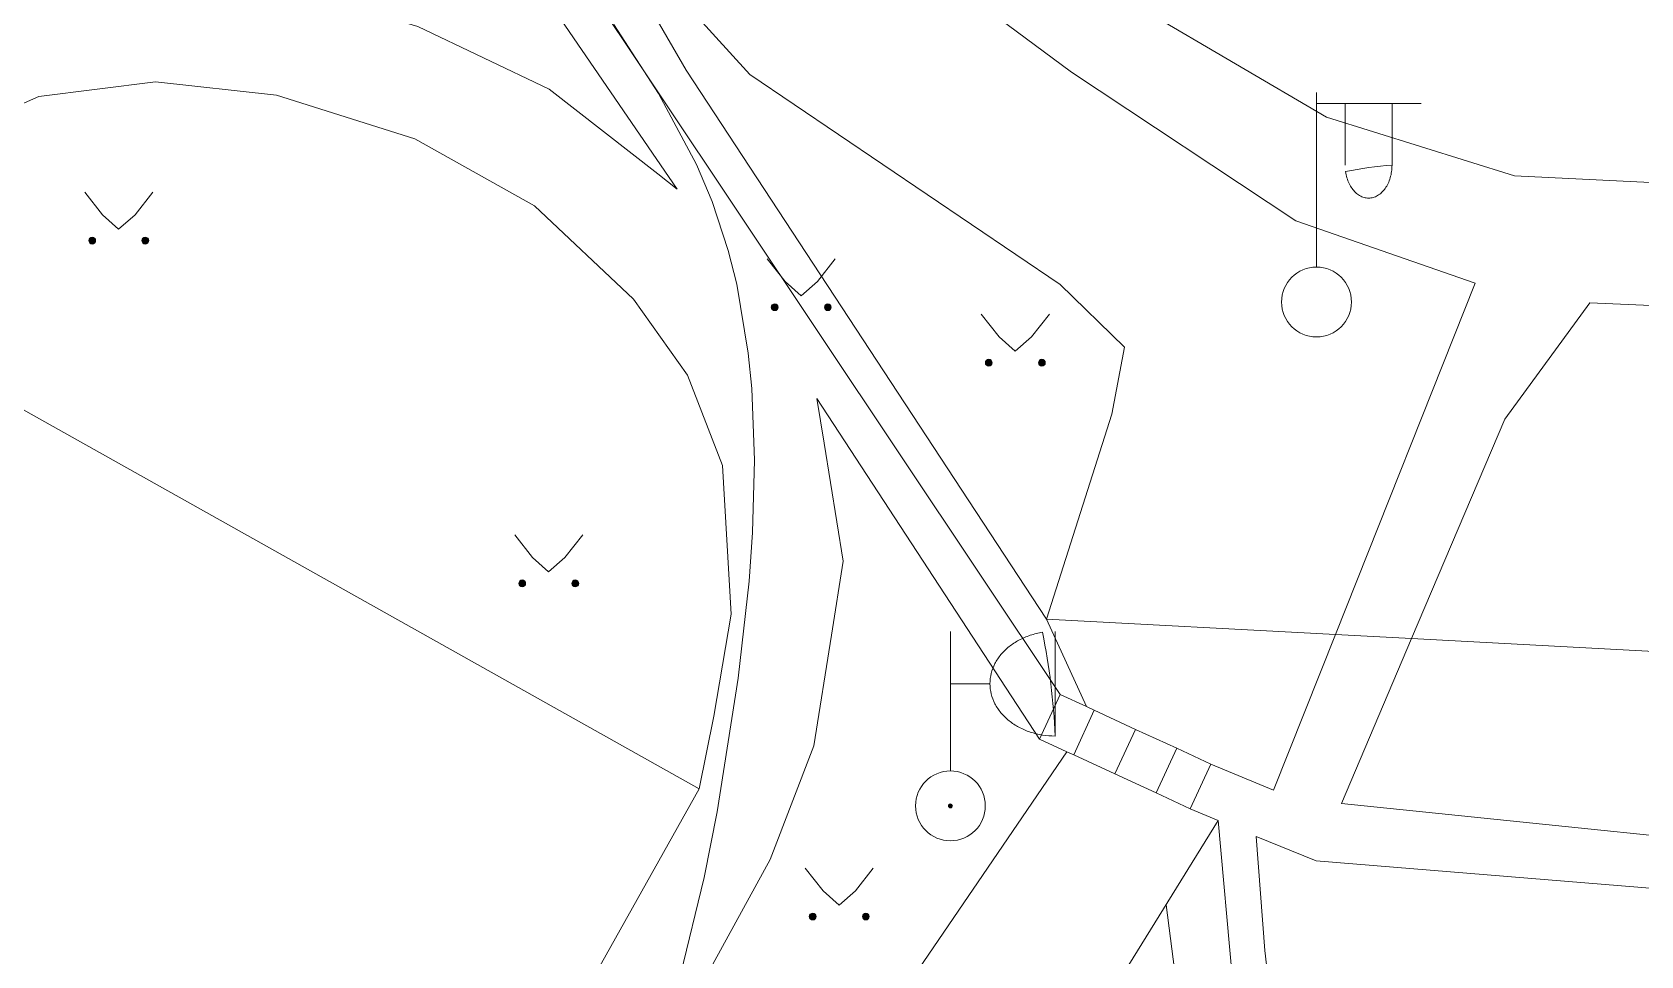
# Model space of a CAD drawing. Extents: x 1000 to 4000, y -5000 to -1000.
# Drawn here: x 1465.41 to 1511.49, y -4264.8 to -4238.34 of the extents above; entities that cross this region are included whole.
import ezdxf

# ---------------------------------------------------------------- set-up
doc = ezdxf.new("R2010")
doc.units = 0
doc.header["$MEASUREMENT"] = 0
for name, color, linetype in [('СЛОЙ_11', 7, 'CONTINUOUS'), ('СЛОЙ_24', 7, 'CONTINUOUS'), ('СЛОЙ_25', 7, 'CONTINUOUS'), ('СЛОЙ_3', 7, 'CONTINUOUS'), ('СЛОЙ_37', 7, 'CONTINUOUS'), ('СЛОЙ_41', 7, 'CONTINUOUS'), ('СЛОЙ_50', 7, 'CONTINUOUS')]:
    doc.layers.add(name, color=color, linetype=linetype)

# ---------------------------------------------------------------- blocks, each defined once
blk = doc.blocks.new('*U113')
at = {"layer": 'СЛОЙ_3', "color": 5, "linetype": 'Continuous'}
for points in [[(-0.056, -0.01), (-0.057, 0.001), (-0.056, 0.012)], [(-0.052, -0.021), (-0.056, 0.012), (-0.052, 0.022)], [(-0.056, -0.01), (-0.056, 0.012), (-0.052, -0.021)], [(-0.047, -0.031), (-0.052, 0.022), (-0.047, 0.032)], [(-0.052, -0.021), (-0.052, 0.022), (-0.047, -0.031)], [(-0.04, -0.039), (-0.047, 0.032), (-0.04, 0.041)], [(-0.047, -0.031), (-0.047, 0.032), (-0.04, -0.039)], [(-0.031, -0.046), (-0.04, 0.041), (-0.031, 0.048)], [(-0.04, -0.039), (-0.04, 0.041), (-0.031, -0.046)], [(-0.022, -0.052), (-0.031, 0.048), (-0.022, 0.053)], [(-0.031, -0.046), (-0.031, 0.048), (-0.022, -0.052)], [(-0.011, -0.055), (-0.022, 0.053), (-0.011, 0.056)], [(-0.022, -0.052), (-0.022, 0.053), (-0.011, -0.055)], [(0, -0.056), (-0.011, 0.056), (0, 0.057)], [(-0.011, -0.055), (-0.011, 0.056), (0, -0.056)]]:
    blk.add_solid(points, dxfattribs=at)
at = {"layer": 'СЛОЙ_3', "color": 5, "linetype": 'Continuous', "extrusion": (0, 0, -1)}
for points in [[(0, -0.056), (0, 0.057), (-0.011, -0.055)], [(-0.011, -0.055), (0, 0.057), (-0.011, 0.056)], [(-0.011, -0.055), (-0.011, 0.056), (-0.022, -0.052)], [(-0.022, -0.052), (-0.011, 0.056), (-0.022, 0.053)], [(-0.022, -0.052), (-0.022, 0.053), (-0.031, -0.046)], [(-0.031, -0.046), (-0.022, 0.053), (-0.031, 0.048)], [(-0.031, -0.046), (-0.031, 0.048), (-0.04, -0.039)], [(-0.04, -0.039), (-0.031, 0.048), (-0.04, 0.041)], [(-0.04, -0.039), (-0.04, 0.041), (-0.047, -0.031)], [(-0.047, -0.031), (-0.04, 0.041), (-0.047, 0.032)], [(-0.047, -0.031), (-0.047, 0.032), (-0.052, -0.021)], [(-0.052, -0.021), (-0.047, 0.032), (-0.052, 0.022)], [(-0.052, -0.021), (-0.052, 0.022), (-0.056, -0.01)], [(-0.056, -0.01), (-0.052, 0.022), (-0.056, 0.012)], [(-0.056, -0.01), (-0.056, 0.012), (-0.057, 0.001)]]:
    blk.add_solid(points, dxfattribs=at)

msp = doc.modelspace()

# ---------------------------------------------------------------- linework, layer by layer
at = {"layer": 'СЛОЙ_11', "color": 253, "linetype": 'Continuous', "lineweight": 0}
for points in [[(1468.898, -4213.127), (1484.148, -4239.436), (1494.464, -4255.152)], [(1494.464, -4255.152), (1502.742, -4255.596)], [(1502.742, -4255.596), (1504.923, -4255.713)], [(1504.923, -4255.713), (1547.879, -4258.015)]]:
    msp.add_lwpolyline(points, dxfattribs=at)
at = {"layer": 'СЛОЙ_24', "color": 253, "linetype": 'Continuous', "lineweight": 0}
for points in [[(1484.27, -4212.593), (1484.029, -4217.009), (1484.145, -4225.021), (1484.912, -4229.132), (1486.758, -4232.584), (1488.365, -4234.431), (1495.187, -4239.489), (1501.607, -4243.744), (1506.741, -4245.535)], [(1494.856, -4257.315), (1481.053, -4236.627), (1478.756, -4232.536), (1468.764, -4213.809)], [(1472.086, -4222.616), (1480.091, -4237.281), (1483.89, -4242.839), (1483.338, -4242.402), (1480.217, -4239.979), (1476.459, -4238.183), (1473.078, -4237.181), (1468.401, -4236.846), (1463.433, -4237.652), (1472.086, -4222.616)], [(1489.728, -4231.54), (1497.273, -4237.722), (1502.49, -4240.773), (1507.867, -4242.459), (1516.053, -4242.86)], [(1458.787, -4245.59), (1460.425, -4243.38), (1463.139, -4241.271), (1465.603, -4240.185), (1468.943, -4239.767), (1472.408, -4240.143), (1476.375, -4241.396), (1479.798, -4243.318), (1482.637, -4245.991), (1484.182, -4248.163), (1485.184, -4250.753), (1485.435, -4255.014), (1484.934, -4257.938), (1484.522, -4260.014)], [(1484.522, -4260.014), (1458.787, -4245.59)], [(1506.741, -4245.535), (1502.742, -4255.596)], [(1510.031, -4246.097), (1507.594, -4249.425)], [(1510.031, -4246.097), (1528.741, -4246.908), (1547.948, -4246.671)], [(1446.463, -4321.796), (1445.748, -4321.081), (1445.43, -4320.295), (1447.551, -4320.078), (1450.123, -4319.46), (1451.86, -4318.691), (1454.482, -4317.138), (1456.686, -4315.183), (1458.382, -4313.107), (1460.302, -4309.849), (1469.537, -4293.031), (1483.541, -4267.53), (1486.553, -4262.044), (1487.805, -4258.789), (1488.306, -4255.614), (1488.64, -4253.494), (1488.097, -4250.113), (1487.892, -4248.836)], [(1494.267, -4258.593), (1487.892, -4248.836)], [(1507.594, -4249.425), (1504.923, -4255.713)], [(1502.742, -4255.596), (1500.97, -4260.053), (1499.174, -4259.308)], [(1504.923, -4255.713), (1502.918, -4260.434)], [(1456.726, -4309.61), (1484.522, -4260.014)], [(1498.584, -4260.586), (1499.387, -4260.919)], [(1502.918, -4260.434), (1518.888, -4262.081)], [(1506.692, -4280.684), (1505.54, -4281.469), (1501.882, -4275.621), (1501.08, -4273.586), (1500.771, -4272.804), (1500.111, -4268.596), (1499.794, -4265.488), (1499.387, -4260.919)], [(1500.47, -4261.377), (1500.72, -4264.643), (1501.288, -4269.505), (1501.832, -4272.659), (1502.784, -4275.132), (1507.785, -4279.921)], [(1500.47, -4261.377), (1502.19, -4262.074), (1518.634, -4263.421)]]:
    msp.add_lwpolyline(points, dxfattribs=at)
at = {"layer": 'СЛОЙ_25', "color": 253, "linetype": 'Continuous', "lineweight": 0}
for points in [[(1494.856, -4257.315), (1494.267, -4258.593)], [(1495.608, -4257.662), (1494.856, -4257.315)], [(1495.835, -4257.767), (1495.245, -4259.045)], [(1499.174, -4259.308), (1498.196, -4258.856), (1497.015, -4258.312), (1495.835, -4257.767), (1495.608, -4257.662)], [(1497.015, -4258.312), (1496.425, -4259.589)], [(1494.267, -4258.593), (1495.046, -4258.953)], [(1495.046, -4258.953), (1495.245, -4259.045), (1496.425, -4259.589), (1497.606, -4260.134), (1498.584, -4260.586)], [(1498.196, -4258.856), (1497.606, -4260.134)], [(1498.584, -4260.586), (1499.174, -4259.308)]]:
    msp.add_lwpolyline(points, dxfattribs=at)
at = {"layer": 'СЛОЙ_3', "color": 253, "linetype": 'Continuous', "lineweight": 0}
for p, q in [((1502.2, -4245.072), (1502.2, -4240.072)), ((1502.2, -4243.072), (1502.2, -4240.072)), ((1502.2, -4240.386), (1505.2, -4240.386)), ((1503.021, -4242.154), (1503.021, -4240.386)), ((1504.363, -4242.154), (1504.363, -4240.386))]:
    msp.add_line(p, q, dxfattribs=at)
for points in [[(1504.363, -4242.154, -0.035191), (1504.35, -4242.338, -0.036545), (1504.312, -4242.515, -0.03934), (1504.25, -4242.678, -0.0437), (1504.167, -4242.821, -0.049642), (1504.065, -4242.938, -0.056748), (1503.949, -4243.025, -0.0637), (1503.823, -4243.079, -0.068204), (1503.692, -4243.097, -0.068204), (1503.561, -4243.079, -0.0637), (1503.435, -4243.025, -0.056748), (1503.319, -4242.938, -0.049642), (1503.217, -4242.821, -0.0437), (1503.134, -4242.678, -0.03934), (1503.072, -4242.515, -0.036545), (1503.034, -4242.338, -0.035191)], [(1494.714, -4258.504, -0.039639), (1494.35, -4258.476, -0.04072), (1494, -4258.39, -0.04288), (1493.677, -4258.252, -0.04607), (1493.394, -4258.065, -0.050097), (1493.162, -4257.838, -0.054487), (1492.989, -4257.578, -0.058396), (1492.883, -4257.297, -0.060749), (1492.847, -4257.004, -0.060749), (1492.883, -4256.712, -0.058396), (1492.989, -4256.43, -0.054487), (1493.162, -4256.171, -0.050097), (1493.394, -4255.944, -0.04607), (1493.677, -4255.757, -0.04288), (1494, -4255.619, -0.04072), (1494.35, -4255.533, -0.039639)]]:
    msp.add_lwpolyline(points, format="xyb", close=True, dxfattribs=at)
for points in [[(1491.714, -4259.505), (1491.714, -4255.505)], [(1494.714, -4258.505), (1494.714, -4255.505)], [(1491.714, -4257.005), (1492.847, -4257.005)]]:
    msp.add_lwpolyline(points, dxfattribs=at)
for centre, radius in [((1502.2, -4246.072), 1), ((1491.714, -4260.504), 1), ((1491.714, -4260.504), 0.0566)]:
    msp.add_circle(centre, radius, dxfattribs=at)
at = {"layer": 'СЛОЙ_37', "color": 253, "linetype": 'Continuous', "lineweight": 0}
for points in [[(1494.464, -4255.152), (1496.337, -4249.28), (1496.697, -4247.37), (1494.86, -4245.569), (1485.966, -4239.553), (1483.248, -4236.554), (1481.591, -4233.528), (1478.927, -4228.376), (1478.711, -4224.161), (1478.783, -4220.955), (1478.999, -4216.992), (1478.17, -4215.326), (1475.866, -4213.813), (1471.54, -4211.38)], [(1495.608, -4257.662), (1494.464, -4255.152)], [(1454.709, -4327.752), (1463.937, -4315.119), (1466.15, -4311.526), (1482.901, -4276.762), (1495.046, -4258.953)], [(1499.387, -4260.919), (1492.378, -4272.25), (1483.757, -4286.693), (1471.828, -4308.101), (1459.823, -4331.446)]]:
    msp.add_lwpolyline(points, dxfattribs=at)
at = {"layer": 'СЛОЙ_41', "color": 253, "linetype": 'Continuous', "lineweight": 0}
for p, q in [((1466.919, -4242.926), (1467.429, -4243.576)), ((1468.869, -4242.926), (1468.359, -4243.576)), ((1467.429, -4243.576), (1467.889, -4243.986)), ((1468.359, -4243.576), (1467.889, -4243.986)), ((1486.468, -4244.831), (1486.978, -4245.481)), ((1488.418, -4244.831), (1487.908, -4245.481)), ((1486.978, -4245.481), (1487.438, -4245.891)), ((1487.908, -4245.481), (1487.438, -4245.891)), ((1492.599, -4246.422), (1493.109, -4247.072)), ((1494.549, -4246.422), (1494.039, -4247.072)), ((1493.109, -4247.072), (1493.569, -4247.482)), ((1494.039, -4247.072), (1493.569, -4247.482)), ((1479.235, -4252.743), (1479.745, -4253.393)), ((1481.185, -4252.743), (1480.675, -4253.393)), ((1479.745, -4253.393), (1480.205, -4253.803)), ((1480.675, -4253.393), (1480.205, -4253.803)), ((1487.556, -4262.284), (1488.066, -4262.934)), ((1489.506, -4262.284), (1488.996, -4262.934)), ((1488.066, -4262.934), (1488.526, -4263.344)), ((1488.996, -4262.934), (1488.526, -4263.344))]:
    msp.add_line(p, q, dxfattribs=at)
for centre in [(1467.133, -4244.314), (1468.654, -4244.314), (1486.682, -4246.221), (1488.203, -4246.221), (1492.813, -4247.81), (1494.334, -4247.81), (1479.449, -4254.131), (1480.97, -4254.131), (1487.77, -4263.674), (1489.291, -4263.674)]:
    msp.add_circle(centre, 0.0976, dxfattribs=at)
for points in [[(1467.037, -4244.333), (1467.035, -4244.314), (1467.037, -4244.295)], [(1467.042, -4244.351), (1467.037, -4244.295), (1467.042, -4244.277)], [(1467.037, -4244.333), (1467.037, -4244.295), (1467.042, -4244.351)], [(1467.051, -4244.368), (1467.042, -4244.277), (1467.051, -4244.26)], [(1467.042, -4244.351), (1467.042, -4244.277), (1467.051, -4244.368)], [(1467.064, -4244.383), (1467.051, -4244.26), (1467.064, -4244.245)], [(1467.051, -4244.368), (1467.051, -4244.26), (1467.064, -4244.383)], [(1467.078, -4244.395), (1467.064, -4244.245), (1467.078, -4244.233)], [(1467.064, -4244.383), (1467.064, -4244.245), (1467.078, -4244.395)], [(1467.095, -4244.404), (1467.078, -4244.233), (1467.095, -4244.224)], [(1467.078, -4244.395), (1467.078, -4244.233), (1467.095, -4244.404)], [(1467.114, -4244.41), (1467.095, -4244.224), (1467.114, -4244.218)], [(1467.095, -4244.404), (1467.095, -4244.224), (1467.114, -4244.41)], [(1467.133, -4244.412), (1467.114, -4244.218), (1467.133, -4244.216)], [(1467.114, -4244.41), (1467.114, -4244.218), (1467.133, -4244.412)], [(1468.558, -4244.333), (1468.556, -4244.314), (1468.558, -4244.295)], [(1468.563, -4244.351), (1468.558, -4244.295), (1468.563, -4244.277)], [(1468.558, -4244.333), (1468.558, -4244.295), (1468.563, -4244.351)], [(1468.572, -4244.368), (1468.563, -4244.277), (1468.572, -4244.26)], [(1468.563, -4244.351), (1468.563, -4244.277), (1468.572, -4244.368)], [(1468.585, -4244.383), (1468.572, -4244.26), (1468.585, -4244.245)], [(1468.572, -4244.368), (1468.572, -4244.26), (1468.585, -4244.383)], [(1468.599, -4244.395), (1468.585, -4244.245), (1468.599, -4244.233)], [(1468.585, -4244.383), (1468.585, -4244.245), (1468.599, -4244.395)], [(1468.616, -4244.404), (1468.599, -4244.233), (1468.616, -4244.224)], [(1468.599, -4244.395), (1468.599, -4244.233), (1468.616, -4244.404)], [(1468.635, -4244.41), (1468.616, -4244.224), (1468.635, -4244.218)], [(1468.616, -4244.404), (1468.616, -4244.224), (1468.635, -4244.41)], [(1468.654, -4244.412), (1468.635, -4244.218), (1468.654, -4244.216)], [(1468.635, -4244.41), (1468.635, -4244.218), (1468.654, -4244.412)], [(1486.586, -4246.24), (1486.584, -4246.221), (1486.586, -4246.201)], [(1486.592, -4246.258), (1486.586, -4246.201), (1486.592, -4246.183)], [(1486.586, -4246.24), (1486.586, -4246.201), (1486.592, -4246.258)], [(1486.601, -4246.275), (1486.592, -4246.183), (1486.601, -4246.166)], [(1486.592, -4246.258), (1486.592, -4246.183), (1486.601, -4246.275)], [(1486.613, -4246.29), (1486.601, -4246.166), (1486.613, -4246.152)], [(1486.601, -4246.275), (1486.601, -4246.166), (1486.613, -4246.29)], [(1486.628, -4246.302), (1486.613, -4246.152), (1486.628, -4246.139)], [(1486.613, -4246.29), (1486.613, -4246.152), (1486.628, -4246.302)], [(1486.645, -4246.311), (1486.628, -4246.139), (1486.645, -4246.13)], [(1486.628, -4246.302), (1486.628, -4246.139), (1486.645, -4246.311)], [(1486.663, -4246.316), (1486.645, -4246.13), (1486.663, -4246.125)], [(1486.645, -4246.311), (1486.645, -4246.13), (1486.663, -4246.316)], [(1486.682, -4246.318), (1486.663, -4246.125), (1486.682, -4246.123)], [(1486.663, -4246.316), (1486.663, -4246.125), (1486.682, -4246.318)], [(1488.107, -4246.24), (1488.105, -4246.221), (1488.107, -4246.201)], [(1488.113, -4246.258), (1488.107, -4246.201), (1488.113, -4246.183)], [(1488.107, -4246.24), (1488.107, -4246.201), (1488.113, -4246.258)], [(1488.122, -4246.275), (1488.113, -4246.183), (1488.122, -4246.166)], [(1488.113, -4246.258), (1488.113, -4246.183), (1488.122, -4246.275)], [(1488.134, -4246.29), (1488.122, -4246.166), (1488.134, -4246.152)], [(1488.122, -4246.275), (1488.122, -4246.166), (1488.134, -4246.29)], [(1488.149, -4246.302), (1488.134, -4246.152), (1488.149, -4246.139)], [(1488.134, -4246.29), (1488.134, -4246.152), (1488.149, -4246.302)], [(1488.166, -4246.311), (1488.149, -4246.139), (1488.166, -4246.13)], [(1488.149, -4246.302), (1488.149, -4246.139), (1488.166, -4246.311)], [(1488.184, -4246.316), (1488.166, -4246.13), (1488.184, -4246.125)], [(1488.166, -4246.311), (1488.166, -4246.13), (1488.184, -4246.316)], [(1488.203, -4246.318), (1488.184, -4246.125), (1488.203, -4246.123)], [(1488.184, -4246.316), (1488.184, -4246.125), (1488.203, -4246.318)], [(1492.744, -4247.879), (1492.731, -4247.756), (1492.744, -4247.741)], [(1492.758, -4247.891), (1492.744, -4247.741), (1492.758, -4247.729)], [(1492.744, -4247.879), (1492.744, -4247.741), (1492.758, -4247.891)], [(1492.775, -4247.9), (1492.758, -4247.729), (1492.775, -4247.72)], [(1492.758, -4247.891), (1492.758, -4247.729), (1492.775, -4247.9)], [(1492.794, -4247.906), (1492.775, -4247.72), (1492.794, -4247.714)], [(1492.775, -4247.9), (1492.775, -4247.72), (1492.794, -4247.906)], [(1492.813, -4247.908), (1492.794, -4247.714), (1492.813, -4247.712)], [(1492.794, -4247.906), (1492.794, -4247.714), (1492.813, -4247.908)], [(1494.265, -4247.879), (1494.252, -4247.756), (1494.265, -4247.741)], [(1494.279, -4247.891), (1494.265, -4247.741), (1494.279, -4247.729)], [(1494.265, -4247.879), (1494.265, -4247.741), (1494.279, -4247.891)], [(1494.296, -4247.9), (1494.279, -4247.729), (1494.296, -4247.72)], [(1494.279, -4247.891), (1494.279, -4247.729), (1494.296, -4247.9)], [(1494.315, -4247.906), (1494.296, -4247.72), (1494.315, -4247.714)], [(1494.296, -4247.9), (1494.296, -4247.72), (1494.315, -4247.906)], [(1494.334, -4247.908), (1494.315, -4247.714), (1494.334, -4247.712)], [(1494.315, -4247.906), (1494.315, -4247.714), (1494.334, -4247.908)], [(1492.717, -4247.829), (1492.715, -4247.81), (1492.717, -4247.791)], [(1492.722, -4247.847), (1492.717, -4247.791), (1492.722, -4247.773)], [(1492.717, -4247.829), (1492.717, -4247.791), (1492.722, -4247.847)], [(1492.731, -4247.864), (1492.722, -4247.773), (1492.731, -4247.756)], [(1492.722, -4247.847), (1492.722, -4247.773), (1492.731, -4247.864)], [(1492.731, -4247.864), (1492.731, -4247.756), (1492.744, -4247.879)], [(1494.238, -4247.829), (1494.236, -4247.81), (1494.238, -4247.791)], [(1494.243, -4247.847), (1494.238, -4247.791), (1494.243, -4247.773)], [(1494.238, -4247.829), (1494.238, -4247.791), (1494.243, -4247.847)], [(1494.252, -4247.864), (1494.243, -4247.773), (1494.252, -4247.756)], [(1494.243, -4247.847), (1494.243, -4247.773), (1494.252, -4247.864)], [(1494.252, -4247.864), (1494.252, -4247.756), (1494.265, -4247.879)], [(1479.353, -4254.15), (1479.351, -4254.131), (1479.353, -4254.112)], [(1479.358, -4254.168), (1479.353, -4254.112), (1479.358, -4254.094)], [(1479.353, -4254.15), (1479.353, -4254.112), (1479.358, -4254.168)], [(1479.367, -4254.185), (1479.358, -4254.094), (1479.367, -4254.077)], [(1479.358, -4254.168), (1479.358, -4254.094), (1479.367, -4254.185)], [(1479.38, -4254.2), (1479.367, -4254.077), (1479.38, -4254.062)], [(1479.367, -4254.185), (1479.367, -4254.077), (1479.38, -4254.2)], [(1479.394, -4254.212), (1479.38, -4254.062), (1479.394, -4254.05)], [(1479.38, -4254.2), (1479.38, -4254.062), (1479.394, -4254.212)], [(1479.411, -4254.221), (1479.394, -4254.05), (1479.411, -4254.041)], [(1479.394, -4254.212), (1479.394, -4254.05), (1479.411, -4254.221)], [(1479.43, -4254.227), (1479.411, -4254.041), (1479.43, -4254.035)], [(1479.411, -4254.221), (1479.411, -4254.041), (1479.43, -4254.227)], [(1479.449, -4254.229), (1479.43, -4254.035), (1479.449, -4254.033)], [(1479.43, -4254.227), (1479.43, -4254.035), (1479.449, -4254.229)], [(1480.874, -4254.15), (1480.872, -4254.131), (1480.874, -4254.112)], [(1480.879, -4254.168), (1480.874, -4254.112), (1480.879, -4254.094)], [(1480.874, -4254.15), (1480.874, -4254.112), (1480.879, -4254.168)], [(1480.888, -4254.185), (1480.879, -4254.094), (1480.888, -4254.077)], [(1480.879, -4254.168), (1480.879, -4254.094), (1480.888, -4254.185)], [(1480.901, -4254.2), (1480.888, -4254.077), (1480.901, -4254.062)], [(1480.888, -4254.185), (1480.888, -4254.077), (1480.901, -4254.2)], [(1480.915, -4254.212), (1480.901, -4254.062), (1480.915, -4254.05)], [(1480.901, -4254.2), (1480.901, -4254.062), (1480.915, -4254.212)], [(1480.932, -4254.221), (1480.915, -4254.05), (1480.932, -4254.041)], [(1480.915, -4254.212), (1480.915, -4254.05), (1480.932, -4254.221)], [(1480.951, -4254.227), (1480.932, -4254.041), (1480.951, -4254.035)], [(1480.932, -4254.221), (1480.932, -4254.041), (1480.951, -4254.227)], [(1480.97, -4254.229), (1480.951, -4254.035), (1480.97, -4254.033)], [(1480.951, -4254.227), (1480.951, -4254.035), (1480.97, -4254.229)], [(1487.674, -4263.693), (1487.672, -4263.674), (1487.674, -4263.654)], [(1487.68, -4263.711), (1487.674, -4263.654), (1487.68, -4263.636)], [(1487.674, -4263.693), (1487.674, -4263.654), (1487.68, -4263.711)], [(1487.689, -4263.728), (1487.68, -4263.636), (1487.689, -4263.619)], [(1487.68, -4263.711), (1487.68, -4263.636), (1487.689, -4263.728)], [(1487.701, -4263.743), (1487.689, -4263.619), (1487.701, -4263.605)], [(1487.689, -4263.728), (1487.689, -4263.619), (1487.701, -4263.743)], [(1487.716, -4263.755), (1487.701, -4263.605), (1487.716, -4263.592)], [(1487.701, -4263.743), (1487.701, -4263.605), (1487.716, -4263.755)], [(1487.733, -4263.764), (1487.716, -4263.592), (1487.733, -4263.583)], [(1487.716, -4263.755), (1487.716, -4263.592), (1487.733, -4263.764)], [(1487.751, -4263.769), (1487.733, -4263.583), (1487.751, -4263.578)], [(1487.733, -4263.764), (1487.733, -4263.583), (1487.751, -4263.769)], [(1487.77, -4263.771), (1487.751, -4263.578), (1487.77, -4263.576)], [(1487.751, -4263.769), (1487.751, -4263.578), (1487.77, -4263.771)], [(1489.195, -4263.693), (1489.193, -4263.674), (1489.195, -4263.654)], [(1489.201, -4263.711), (1489.195, -4263.654), (1489.201, -4263.636)], [(1489.195, -4263.693), (1489.195, -4263.654), (1489.201, -4263.711)], [(1489.21, -4263.728), (1489.201, -4263.636), (1489.21, -4263.619)], [(1489.201, -4263.711), (1489.201, -4263.636), (1489.21, -4263.728)], [(1489.222, -4263.743), (1489.21, -4263.619), (1489.222, -4263.605)], [(1489.21, -4263.728), (1489.21, -4263.619), (1489.222, -4263.743)], [(1489.237, -4263.755), (1489.222, -4263.605), (1489.237, -4263.592)], [(1489.222, -4263.743), (1489.222, -4263.605), (1489.237, -4263.755)], [(1489.254, -4263.764), (1489.237, -4263.592), (1489.254, -4263.583)], [(1489.237, -4263.755), (1489.237, -4263.592), (1489.254, -4263.764)], [(1489.272, -4263.769), (1489.254, -4263.583), (1489.272, -4263.578)], [(1489.254, -4263.764), (1489.254, -4263.583), (1489.272, -4263.769)], [(1489.291, -4263.771), (1489.272, -4263.578), (1489.291, -4263.576)], [(1489.272, -4263.769), (1489.272, -4263.578), (1489.291, -4263.771)]]:
    msp.add_solid(points, dxfattribs=at)
at = {"layer": 'СЛОЙ_41', "color": 253, "linetype": 'Continuous', "lineweight": 0, "extrusion": (0, 0, -1)}
for points in [[(-1467.133, -4244.412), (-1467.133, -4244.216), (-1467.152, -4244.41)], [(-1467.152, -4244.41), (-1467.133, -4244.216), (-1467.152, -4244.218)], [(-1467.152, -4244.41), (-1467.152, -4244.218), (-1467.17, -4244.404)], [(-1467.17, -4244.404), (-1467.152, -4244.218), (-1467.17, -4244.224)], [(-1467.17, -4244.404), (-1467.17, -4244.224), (-1467.187, -4244.395)], [(-1467.187, -4244.395), (-1467.17, -4244.224), (-1467.187, -4244.233)], [(-1467.187, -4244.395), (-1467.187, -4244.233), (-1467.202, -4244.383)], [(-1467.202, -4244.383), (-1467.187, -4244.233), (-1467.202, -4244.245)], [(-1467.202, -4244.383), (-1467.202, -4244.245), (-1467.214, -4244.368)], [(-1467.214, -4244.368), (-1467.202, -4244.245), (-1467.214, -4244.26)], [(-1467.214, -4244.368), (-1467.214, -4244.26), (-1467.223, -4244.351)], [(-1467.223, -4244.351), (-1467.214, -4244.26), (-1467.223, -4244.277)], [(-1467.223, -4244.351), (-1467.223, -4244.277), (-1467.228, -4244.333)], [(-1467.228, -4244.333), (-1467.223, -4244.277), (-1467.228, -4244.295)], [(-1467.228, -4244.333), (-1467.228, -4244.295), (-1467.23, -4244.314)], [(-1468.654, -4244.412), (-1468.654, -4244.216), (-1468.673, -4244.41)], [(-1468.673, -4244.41), (-1468.654, -4244.216), (-1468.673, -4244.218)], [(-1468.673, -4244.41), (-1468.673, -4244.218), (-1468.691, -4244.404)], [(-1468.691, -4244.404), (-1468.673, -4244.218), (-1468.691, -4244.224)], [(-1468.691, -4244.404), (-1468.691, -4244.224), (-1468.708, -4244.395)], [(-1468.708, -4244.395), (-1468.691, -4244.224), (-1468.708, -4244.233)], [(-1468.708, -4244.395), (-1468.708, -4244.233), (-1468.723, -4244.383)], [(-1468.723, -4244.383), (-1468.708, -4244.233), (-1468.723, -4244.245)], [(-1468.723, -4244.383), (-1468.723, -4244.245), (-1468.735, -4244.368)], [(-1468.735, -4244.368), (-1468.723, -4244.245), (-1468.735, -4244.26)], [(-1468.735, -4244.368), (-1468.735, -4244.26), (-1468.744, -4244.351)], [(-1468.744, -4244.351), (-1468.735, -4244.26), (-1468.744, -4244.277)], [(-1468.744, -4244.351), (-1468.744, -4244.277), (-1468.749, -4244.333)], [(-1468.749, -4244.333), (-1468.744, -4244.277), (-1468.749, -4244.295)], [(-1468.749, -4244.333), (-1468.749, -4244.295), (-1468.751, -4244.314)], [(-1486.682, -4246.318), (-1486.682, -4246.123), (-1486.701, -4246.316)], [(-1486.701, -4246.316), (-1486.682, -4246.123), (-1486.701, -4246.125)], [(-1486.701, -4246.316), (-1486.701, -4246.125), (-1486.719, -4246.311)], [(-1486.719, -4246.311), (-1486.701, -4246.125), (-1486.719, -4246.13)], [(-1486.719, -4246.311), (-1486.719, -4246.13), (-1486.736, -4246.302)], [(-1486.736, -4246.302), (-1486.719, -4246.13), (-1486.736, -4246.139)], [(-1486.736, -4246.302), (-1486.736, -4246.139), (-1486.751, -4246.29)], [(-1486.751, -4246.29), (-1486.736, -4246.139), (-1486.751, -4246.152)], [(-1486.751, -4246.29), (-1486.751, -4246.152), (-1486.763, -4246.275)], [(-1486.763, -4246.275), (-1486.751, -4246.152), (-1486.763, -4246.166)], [(-1486.763, -4246.275), (-1486.763, -4246.166), (-1486.772, -4246.258)], [(-1486.772, -4246.258), (-1486.763, -4246.166), (-1486.772, -4246.183)], [(-1486.772, -4246.258), (-1486.772, -4246.183), (-1486.778, -4246.24)], [(-1486.778, -4246.24), (-1486.772, -4246.183), (-1486.778, -4246.201)], [(-1486.778, -4246.24), (-1486.778, -4246.201), (-1486.78, -4246.221)], [(-1488.203, -4246.318), (-1488.203, -4246.123), (-1488.222, -4246.316)], [(-1488.222, -4246.316), (-1488.203, -4246.123), (-1488.222, -4246.125)], [(-1488.222, -4246.316), (-1488.222, -4246.125), (-1488.24, -4246.311)], [(-1488.24, -4246.311), (-1488.222, -4246.125), (-1488.24, -4246.13)], [(-1488.24, -4246.311), (-1488.24, -4246.13), (-1488.257, -4246.302)], [(-1488.257, -4246.302), (-1488.24, -4246.13), (-1488.257, -4246.139)], [(-1488.257, -4246.302), (-1488.257, -4246.139), (-1488.272, -4246.29)], [(-1488.272, -4246.29), (-1488.257, -4246.139), (-1488.272, -4246.152)], [(-1488.272, -4246.29), (-1488.272, -4246.152), (-1488.284, -4246.275)], [(-1488.284, -4246.275), (-1488.272, -4246.152), (-1488.284, -4246.166)], [(-1488.284, -4246.275), (-1488.284, -4246.166), (-1488.293, -4246.258)], [(-1488.293, -4246.258), (-1488.284, -4246.166), (-1488.293, -4246.183)], [(-1488.293, -4246.258), (-1488.293, -4246.183), (-1488.299, -4246.24)], [(-1488.299, -4246.24), (-1488.293, -4246.183), (-1488.299, -4246.201)], [(-1488.299, -4246.24), (-1488.299, -4246.201), (-1488.301, -4246.221)], [(-1492.813, -4247.908), (-1492.813, -4247.712), (-1492.832, -4247.906)], [(-1492.832, -4247.906), (-1492.813, -4247.712), (-1492.832, -4247.714)], [(-1492.832, -4247.906), (-1492.832, -4247.714), (-1492.85, -4247.9)], [(-1492.85, -4247.9), (-1492.832, -4247.714), (-1492.85, -4247.72)], [(-1492.85, -4247.9), (-1492.85, -4247.72), (-1492.867, -4247.891)], [(-1492.867, -4247.891), (-1492.85, -4247.72), (-1492.867, -4247.729)], [(-1492.867, -4247.891), (-1492.867, -4247.729), (-1492.882, -4247.879)], [(-1492.882, -4247.879), (-1492.867, -4247.729), (-1492.882, -4247.741)], [(-1492.882, -4247.879), (-1492.882, -4247.741), (-1492.894, -4247.864)], [(-1492.894, -4247.864), (-1492.882, -4247.741), (-1492.894, -4247.756)], [(-1494.334, -4247.908), (-1494.334, -4247.712), (-1494.353, -4247.906)], [(-1494.353, -4247.906), (-1494.334, -4247.712), (-1494.353, -4247.714)], [(-1494.353, -4247.906), (-1494.353, -4247.714), (-1494.371, -4247.9)], [(-1494.371, -4247.9), (-1494.353, -4247.714), (-1494.371, -4247.72)], [(-1494.371, -4247.9), (-1494.371, -4247.72), (-1494.388, -4247.891)], [(-1494.388, -4247.891), (-1494.371, -4247.72), (-1494.388, -4247.729)], [(-1494.388, -4247.891), (-1494.388, -4247.729), (-1494.403, -4247.879)], [(-1494.403, -4247.879), (-1494.388, -4247.729), (-1494.403, -4247.741)], [(-1494.403, -4247.879), (-1494.403, -4247.741), (-1494.415, -4247.864)], [(-1494.415, -4247.864), (-1494.403, -4247.741), (-1494.415, -4247.756)], [(-1492.894, -4247.864), (-1492.894, -4247.756), (-1492.903, -4247.847)], [(-1492.903, -4247.847), (-1492.894, -4247.756), (-1492.903, -4247.773)], [(-1492.903, -4247.847), (-1492.903, -4247.773), (-1492.908, -4247.829)], [(-1492.908, -4247.829), (-1492.903, -4247.773), (-1492.908, -4247.791)], [(-1492.908, -4247.829), (-1492.908, -4247.791), (-1492.91, -4247.81)], [(-1494.415, -4247.864), (-1494.415, -4247.756), (-1494.424, -4247.847)], [(-1494.424, -4247.847), (-1494.415, -4247.756), (-1494.424, -4247.773)], [(-1494.424, -4247.847), (-1494.424, -4247.773), (-1494.429, -4247.829)], [(-1494.429, -4247.829), (-1494.424, -4247.773), (-1494.429, -4247.791)], [(-1494.429, -4247.829), (-1494.429, -4247.791), (-1494.431, -4247.81)], [(-1479.449, -4254.229), (-1479.449, -4254.033), (-1479.468, -4254.227)], [(-1479.468, -4254.227), (-1479.449, -4254.033), (-1479.468, -4254.035)], [(-1479.468, -4254.227), (-1479.468, -4254.035), (-1479.486, -4254.221)], [(-1479.486, -4254.221), (-1479.468, -4254.035), (-1479.486, -4254.041)], [(-1479.486, -4254.221), (-1479.486, -4254.041), (-1479.503, -4254.212)], [(-1479.503, -4254.212), (-1479.486, -4254.041), (-1479.503, -4254.05)], [(-1479.503, -4254.212), (-1479.503, -4254.05), (-1479.518, -4254.2)], [(-1479.518, -4254.2), (-1479.503, -4254.05), (-1479.518, -4254.062)], [(-1479.518, -4254.2), (-1479.518, -4254.062), (-1479.53, -4254.185)], [(-1479.53, -4254.185), (-1479.518, -4254.062), (-1479.53, -4254.077)], [(-1479.53, -4254.185), (-1479.53, -4254.077), (-1479.539, -4254.168)], [(-1479.539, -4254.168), (-1479.53, -4254.077), (-1479.539, -4254.094)], [(-1479.539, -4254.168), (-1479.539, -4254.094), (-1479.544, -4254.15)], [(-1479.544, -4254.15), (-1479.539, -4254.094), (-1479.544, -4254.112)], [(-1479.544, -4254.15), (-1479.544, -4254.112), (-1479.546, -4254.131)], [(-1480.97, -4254.229), (-1480.97, -4254.033), (-1480.989, -4254.227)], [(-1480.989, -4254.227), (-1480.97, -4254.033), (-1480.989, -4254.035)], [(-1480.989, -4254.227), (-1480.989, -4254.035), (-1481.007, -4254.221)], [(-1481.007, -4254.221), (-1480.989, -4254.035), (-1481.007, -4254.041)], [(-1481.007, -4254.221), (-1481.007, -4254.041), (-1481.024, -4254.212)], [(-1481.024, -4254.212), (-1481.007, -4254.041), (-1481.024, -4254.05)], [(-1481.024, -4254.212), (-1481.024, -4254.05), (-1481.039, -4254.2)], [(-1481.039, -4254.2), (-1481.024, -4254.05), (-1481.039, -4254.062)], [(-1481.039, -4254.2), (-1481.039, -4254.062), (-1481.051, -4254.185)], [(-1481.051, -4254.185), (-1481.039, -4254.062), (-1481.051, -4254.077)], [(-1481.051, -4254.185), (-1481.051, -4254.077), (-1481.06, -4254.168)], [(-1481.06, -4254.168), (-1481.051, -4254.077), (-1481.06, -4254.094)], [(-1481.06, -4254.168), (-1481.06, -4254.094), (-1481.065, -4254.15)], [(-1481.065, -4254.15), (-1481.06, -4254.094), (-1481.065, -4254.112)], [(-1481.065, -4254.15), (-1481.065, -4254.112), (-1481.067, -4254.131)], [(-1487.77, -4263.771), (-1487.77, -4263.576), (-1487.789, -4263.769)], [(-1487.789, -4263.769), (-1487.77, -4263.576), (-1487.789, -4263.578)], [(-1487.789, -4263.769), (-1487.789, -4263.578), (-1487.807, -4263.764)], [(-1487.807, -4263.764), (-1487.789, -4263.578), (-1487.807, -4263.583)], [(-1487.807, -4263.764), (-1487.807, -4263.583), (-1487.824, -4263.755)], [(-1487.824, -4263.755), (-1487.807, -4263.583), (-1487.824, -4263.592)], [(-1487.824, -4263.755), (-1487.824, -4263.592), (-1487.839, -4263.743)], [(-1487.839, -4263.743), (-1487.824, -4263.592), (-1487.839, -4263.605)], [(-1487.839, -4263.743), (-1487.839, -4263.605), (-1487.851, -4263.728)], [(-1487.851, -4263.728), (-1487.839, -4263.605), (-1487.851, -4263.619)], [(-1487.851, -4263.728), (-1487.851, -4263.619), (-1487.86, -4263.711)], [(-1487.86, -4263.711), (-1487.851, -4263.619), (-1487.86, -4263.636)], [(-1487.86, -4263.711), (-1487.86, -4263.636), (-1487.866, -4263.693)], [(-1487.866, -4263.693), (-1487.86, -4263.636), (-1487.866, -4263.654)], [(-1487.866, -4263.693), (-1487.866, -4263.654), (-1487.868, -4263.674)], [(-1489.291, -4263.771), (-1489.291, -4263.576), (-1489.31, -4263.769)], [(-1489.31, -4263.769), (-1489.291, -4263.576), (-1489.31, -4263.578)], [(-1489.31, -4263.769), (-1489.31, -4263.578), (-1489.328, -4263.764)], [(-1489.328, -4263.764), (-1489.31, -4263.578), (-1489.328, -4263.583)], [(-1489.328, -4263.764), (-1489.328, -4263.583), (-1489.345, -4263.755)], [(-1489.345, -4263.755), (-1489.328, -4263.583), (-1489.345, -4263.592)], [(-1489.345, -4263.755), (-1489.345, -4263.592), (-1489.36, -4263.743)], [(-1489.36, -4263.743), (-1489.345, -4263.592), (-1489.36, -4263.605)], [(-1489.36, -4263.743), (-1489.36, -4263.605), (-1489.372, -4263.728)], [(-1489.372, -4263.728), (-1489.36, -4263.605), (-1489.372, -4263.619)], [(-1489.372, -4263.728), (-1489.372, -4263.619), (-1489.381, -4263.711)], [(-1489.381, -4263.711), (-1489.372, -4263.619), (-1489.381, -4263.636)], [(-1489.381, -4263.711), (-1489.381, -4263.636), (-1489.387, -4263.693)], [(-1489.387, -4263.693), (-1489.381, -4263.636), (-1489.387, -4263.654)], [(-1489.387, -4263.693), (-1489.387, -4263.654), (-1489.389, -4263.674)]]:
    msp.add_solid(points, dxfattribs=at)
at = {"layer": 'СЛОЙ_50', "color": 253, "linetype": 'Continuous', "lineweight": 0}
for points in [[(1483.988, -4265.339), (1484.658, -4262.559), (1485.035, -4260.675), (1485.639, -4256.845), (1485.946, -4254.067), (1486.045, -4252.675), (1486.101, -4250.6), (1486.023, -4248.551), (1485.925, -4247.542), (1485.593, -4245.565), (1485.352, -4244.601), (1484.888, -4243.191), (1484.442, -4242.135), (1483.353, -4240.095), (1482.074, -4238.122)], [(1498.176, -4265.563), (1497.893, -4263.334)]]:
    msp.add_lwpolyline(points, dxfattribs=at)

# ---------------------------------------------------------------- block references
at = {"layer": 'СЛОЙ_3', "color": 253, "linetype": 'Continuous', "lineweight": 0}
msp.add_blockref('*U113', (1491.714, -4260.505), dxfattribs=at)

doc.saveas('drawing.dxf')
